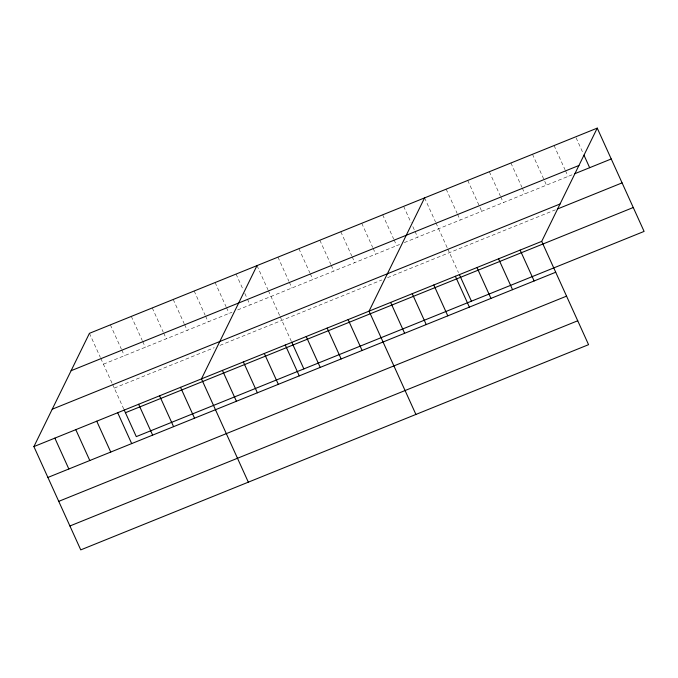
<?xml version="1.0" encoding="UTF-8"?>
<svg xmlns="http://www.w3.org/2000/svg" width="678" height="678" viewBox="0 0 678 678"><rect width="100%" height="100%" fill="white"/><g stroke="black" fill="none" stroke-linecap="round" stroke-linejoin="round"><path stroke-width="0.51" stroke-dasharray="3.39 2.54" d="M103.429 364.188L231.969 312.244M237.681 309.931L399.545 244.521M404.308 242.597L572.003 174.831M114.268 388.087L214.248 347.687M219.96 345.382L381.824 279.972M387.536 277.658L555.375 209.833M576.097 137.804L583.097 153.228M554.079 145.558L565.011 169.669M565.452 170.627L568.079 176.416M532.493 154.279L546.493 185.136M510.915 163L521.848 187.111M522.289 188.077L524.916 193.857M489.33 171.72L500.271 195.832M500.703 196.798L503.33 202.578M467.752 180.441L481.744 211.307M446.166 189.162L457.108 213.273M457.54 214.24L460.167 220.028M424.589 197.883L435.522 221.994M435.962 222.96L447.344 248.055M447.76 248.97L458.447 272.539M403.639 206.349L411.071 222.748M412.826 226.605L414.572 230.461M415.012 231.427L417.64 237.215M382.689 214.816L393.63 238.927M394.062 239.893L396.689 245.673M361.747 223.282L372.68 247.394M373.12 248.351L375.739 254.14M340.797 231.749L351.729 255.852M352.17 256.818L354.797 262.606M319.846 240.215L330.788 264.318M331.22 265.284L333.847 271.073M298.896 248.673L309.838 272.785M310.278 273.751L312.897 279.539M277.955 257.14L288.887 281.251M289.328 282.218L291.955 288.006M257.004 265.606L267.946 289.718M268.378 290.684L279.76 315.77M280.184 316.694L291.303 341.212M236.054 274.073L243.055 289.498M244.809 293.362L246.995 298.184M247.436 299.142L250.055 304.93M215.112 282.54L226.045 306.642M226.486 307.609L229.113 313.397M194.162 290.998L205.103 315.109M205.536 316.075L208.163 321.864M173.212 299.464L184.153 323.576M184.594 324.542L187.213 330.33M152.27 307.931L163.203 332.042M163.644 333.008L166.271 338.788M131.32 316.397L142.261 340.509M142.694 341.475L145.321 347.255M110.37 324.864L121.311 348.975M121.752 349.933L124.371 355.721M89.428 333.33L100.361 357.433M100.802 358.399L112.184 383.494M112.599 384.418L123.718 408.927"/><path stroke-width="1.02" d="M597.242 128.117L541.714 241.376L588.572 344.67L80.758 549.883L33.9 446.59L89.428 333.33L597.242 128.117L644.1 231.41L136.286 436.624L124.15 409.876M257.004 265.606L201.476 378.866L248.334 482.168M424.589 197.883L369.061 311.151L415.919 414.444M71.105 370.705L578.919 165.491M574.944 173.644L611.242 158.974M52.223 409.215L560.036 204.002M557.341 209.044L622.082 182.882M33.9 446.59L541.714 241.376M125.438 412.716L633.26 207.51M47.901 477.448L555.714 272.234M58.74 501.356L566.562 296.142M69.91 525.984L577.732 320.77M583.97 155.16L589.657 167.695M520.136 250.097L534.137 280.955M498.55 258.818L512.551 289.684M476.973 267.539L490.965 298.405M459.311 274.437L471.439 301.185M455.387 276.26L469.388 307.126M433.801 284.98L447.802 315.846M412.224 293.71L426.225 324.567M390.638 302.43L404.639 333.288M348.111 319.618L362.111 350.475M327.16 328.076L341.161 358.942M306.219 336.542L320.219 367.408M291.726 342.161L303.863 368.9M285.269 345.009L299.269 375.866M264.318 353.475L278.319 384.333M243.377 361.942L257.377 392.799M222.426 370.408L236.427 401.266M180.534 387.333L194.527 418.199M159.584 395.799L173.585 426.657M138.634 404.266L152.635 435.123M117.692 412.733L131.685 443.59M96.742 421.191L110.743 452.056M75.792 429.657L89.793 460.523M54.85 438.124L68.842 468.981"/></g></svg>
